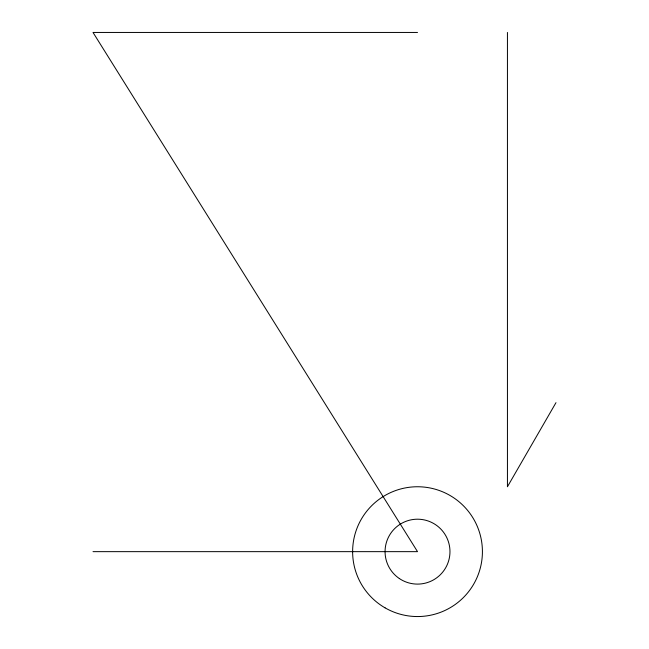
<?xml version="1.0" encoding="UTF-8"?>
<svg xmlns="http://www.w3.org/2000/svg" width="649" height="649" viewBox="0 0 649 649"><rect width="100%" height="100%" fill="white"/><g stroke="black" fill="none" stroke-linecap="round" stroke-linejoin="round"><path stroke-width="0.97" d="M555.982 402.664L507.437 486.75L507.437 32.45M417.518 32.45L93.018 32.45L417.518 551.65L93.018 551.65M385.068 607.853A64.9 64.9 0 0 0 482.418 551.65A64.9 64.9 0 0 0 385.068 495.447A64.9 64.9 0 0 0 385.068 607.853M399.33 578.527A32.45 32.45 0 0 0 449.887 553.962A32.45 32.45 0 0 0 403.337 522.461A32.45 32.45 0 0 0 399.33 578.527"/></g></svg>
